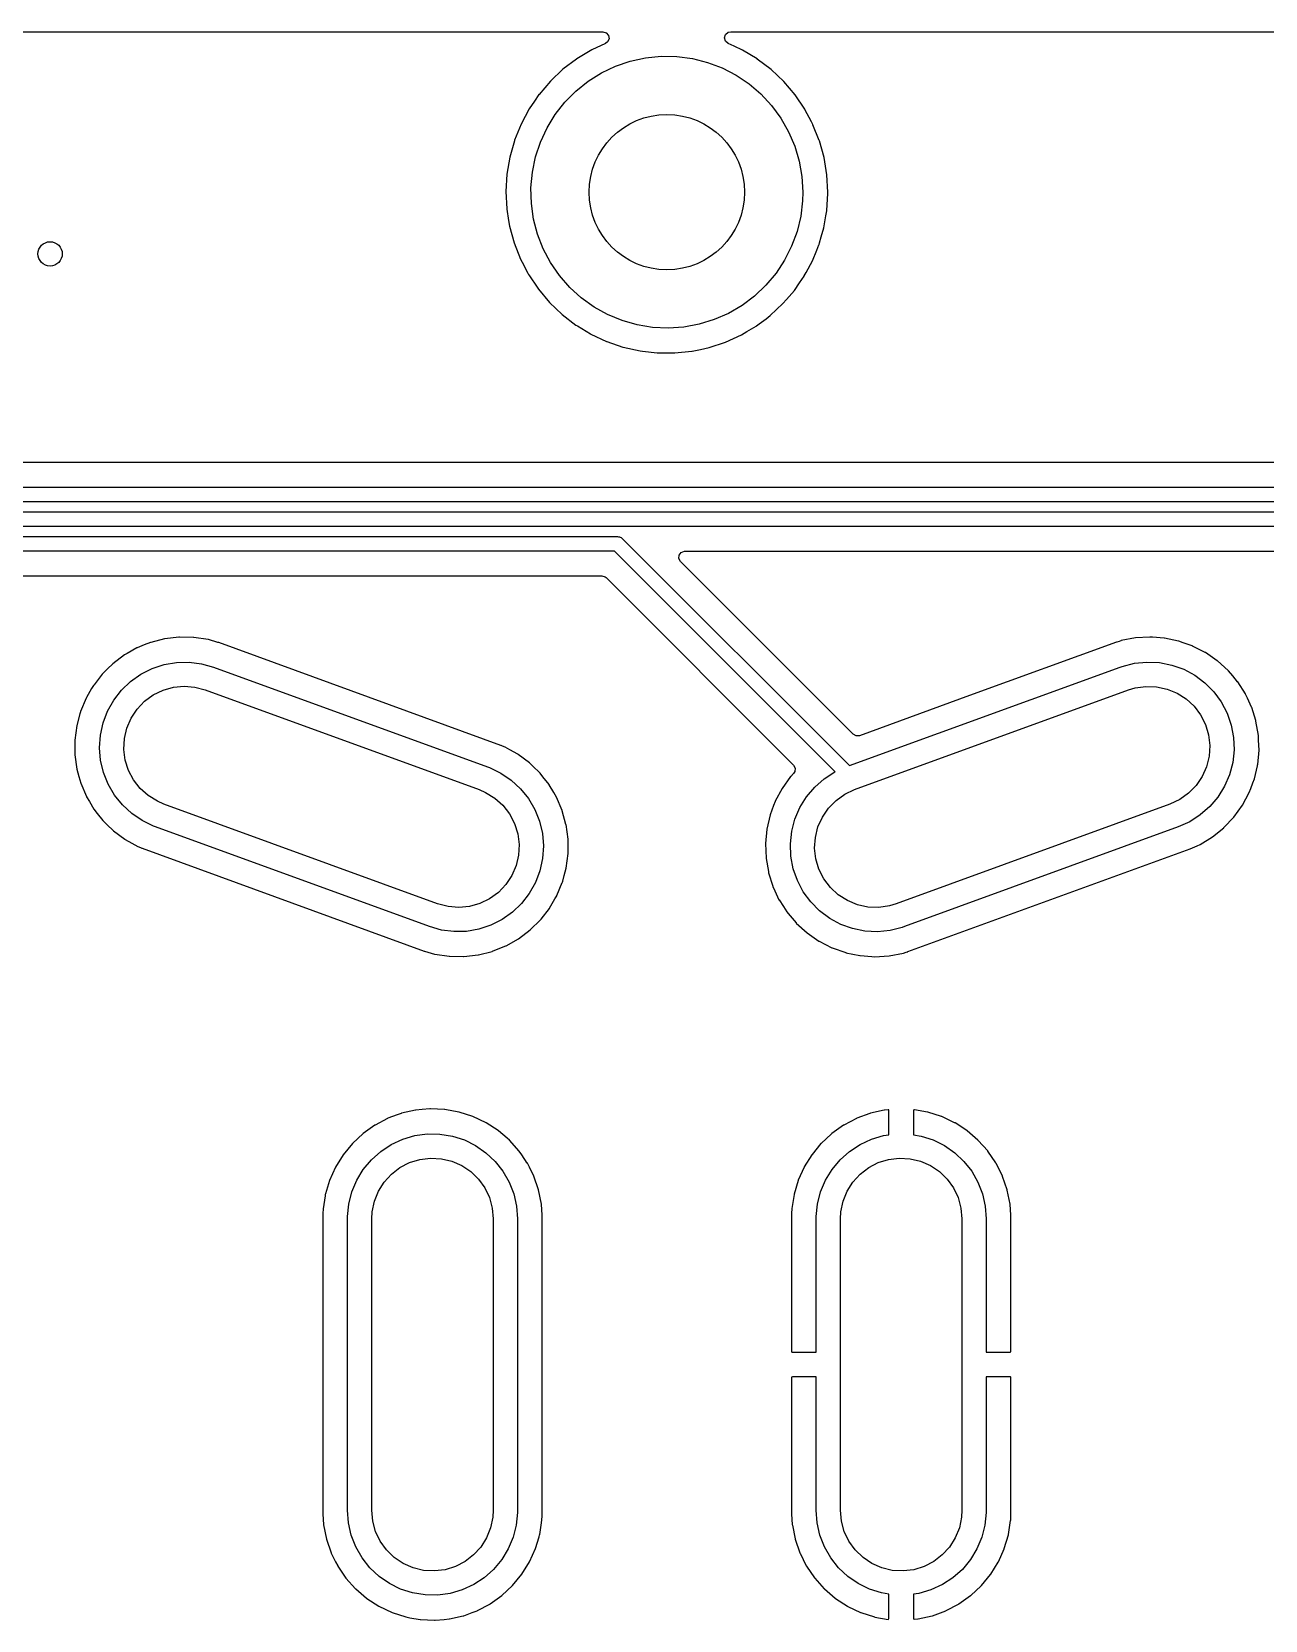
# Model space of a CAD drawing. Extents: x 14 to 417, y -165 to -100.
# Drawn here: x 329.82 to 355.22, y -132.26 to -99.57 of the extents above; entities that cross this region are included whole.
import ezdxf

# ---------------------------------------------------------------- set-up
doc = ezdxf.new("R2010")
doc.units = 0
doc.layers.add('BLACK', color=7, linetype='CONTINUOUS')

msp = doc.modelspace()

# ---------------------------------------------------------------- linework, layer by layer
at = {"layer": 'BLACK', "linetype": 'CONTINUOUS'}
for p, q in [((293.416, -99.5685), (341.585, -99.5685)), ((341.585, -99.5685), (341.653, -99.5885)), ((341.653, -99.5885), (341.7, -99.6422)), ((341.71, -99.7124), (341.68, -99.777)), ((341.7, -99.6422), (341.71, -99.7124)), ((344.09, -99.6937), (344.111, -99.6257)), ((344.11, -99.762), (344.09, -99.6937)), ((344.111, -99.6257), (344.165, -99.5796)), ((344.165, -99.5796), (344.216, -99.5685)), ((344.216, -99.5685), (392.385, -99.5685)), ((341.355, -99.9391), (341.047, -100.123)), ((341.638, -99.809), (341.355, -99.9391)), ((341.68, -99.777), (341.638, -99.809)), ((344.163, -99.8088), (344.11, -99.762)), ((344.286, -99.866), (344.163, -99.8088)), ((344.456, -99.9445), (344.286, -99.866)), ((344.458, -99.9462), (344.456, -99.9445)), ((344.759, -100.128), (344.458, -99.9462)), ((344.458, -99.9462), (344.458, -99.9462)), ((340.761, -100.339), (340.501, -100.585)), ((341.039, -100.13), (340.761, -100.339)), ((341.044, -100.125), (341.039, -100.13)), ((341.047, -100.123), (341.044, -100.125)), ((341.044, -100.125), (341.044, -100.125)), ((341.551, -100.416), (341.842, -100.278)), ((341.842, -100.278), (342.147, -100.173)), ((342.147, -100.173), (342.462, -100.104)), ((342.462, -100.104), (342.783, -100.072)), ((342.783, -100.072), (343.105, -100.078)), ((343.105, -100.078), (343.425, -100.12)), ((343.425, -100.12), (343.737, -100.198)), ((343.737, -100.198), (344.039, -100.312)), ((344.039, -100.312), (344.325, -100.46)), ((344.762, -100.13), (344.759, -100.128)), ((344.759, -100.128), (344.759, -100.128)), ((345.047, -100.347), (344.762, -100.13)), ((345.307, -100.593), (345.047, -100.347)), ((340.501, -100.585), (340.268, -100.858)), ((341.026, -100.789), (341.278, -100.588)), ((341.278, -100.588), (341.551, -100.416)), ((344.325, -100.46), (344.593, -100.64)), ((344.593, -100.64), (344.838, -100.849)), ((345.539, -100.867), (345.307, -100.593)), ((340.173, -100.997), (340.066, -101.154)), ((340.266, -100.86), (340.173, -100.997)), ((340.268, -100.858), (340.266, -100.86)), ((340.266, -100.86), (340.266, -100.86)), ((340.601, -101.272), (340.8, -101.018)), ((340.8, -101.018), (341.026, -100.789)), ((344.838, -100.849), (345.057, -101.085)), ((345.74, -101.163), (345.539, -100.867)), ((340.066, -101.154), (339.897, -101.47)), ((340.432, -101.547), (340.601, -101.272)), ((345.057, -101.085), (345.248, -101.345)), ((345.248, -101.345), (345.408, -101.625)), ((345.742, -101.167), (345.74, -101.163)), ((345.878, -101.423), (345.742, -101.167)), ((345.742, -101.167), (345.742, -101.167)), ((339.897, -101.47), (339.763, -101.802)), ((340.297, -101.839), (340.432, -101.547)), ((345.408, -101.625), (345.534, -101.922)), ((345.908, -101.48), (345.878, -101.423)), ((345.909, -101.483), (345.908, -101.48)), ((346.037, -101.805), (345.909, -101.483)), ((339.76, -101.813), (339.666, -102.147)), ((339.762, -101.805), (339.76, -101.813)), ((339.763, -101.802), (339.762, -101.805)), ((339.762, -101.805), (339.762, -101.805)), ((340.195, -102.145), (340.297, -101.839)), ((345.534, -101.922), (345.626, -102.231)), ((346.04, -101.813), (346.037, -101.805)), ((346.136, -102.159), (346.04, -101.813)), ((339.666, -102.147), (339.607, -102.501)), ((340.13, -102.461), (340.195, -102.145)), ((345.626, -102.231), (345.681, -102.548)), ((346.194, -102.512), (346.136, -102.159)), ((339.607, -102.501), (339.587, -102.858)), ((340.101, -102.782), (340.13, -102.461)), ((345.681, -102.548), (345.7, -102.87)), ((346.213, -102.87), (346.194, -102.512)), ((339.587, -102.858), (339.605, -103.216)), ((340.11, -103.104), (340.101, -102.782)), ((345.7, -102.87), (345.694, -103.046)), ((346.192, -103.247), (346.213, -102.895)), ((346.213, -102.893), (346.213, -102.87)), ((346.213, -102.895), (346.213, -102.893)), ((339.605, -103.216), (339.605, -103.22)), ((339.605, -103.22), (339.605, -103.22)), ((339.605, -103.22), (339.642, -103.45)), ((340.155, -103.423), (340.11, -103.104)), ((345.694, -103.046), (345.656, -103.366)), ((346.173, -103.357), (346.191, -103.254)), ((346.191, -103.251), (346.192, -103.247)), ((346.191, -103.254), (346.191, -103.251)), ((346.191, -103.254), (346.191, -103.254)), ((339.642, -103.45), (339.661, -103.57)), ((339.661, -103.57), (339.756, -103.916)), ((340.237, -103.735), (340.155, -103.423)), ((345.656, -103.366), (345.58, -103.679)), ((346.079, -103.787), (346.131, -103.604)), ((346.131, -103.604), (346.173, -103.357)), ((339.756, -103.916), (339.887, -104.249)), ((340.354, -104.036), (340.237, -103.735)), ((345.58, -103.679), (345.47, -103.982)), ((345.987, -104.062), (346.032, -103.952)), ((346.032, -103.952), (346.033, -103.949)), ((346.032, -103.952), (346.032, -103.952)), ((346.033, -103.949), (346.043, -103.913)), ((346.043, -103.913), (346.079, -103.787)), ((339.887, -104.249), (339.918, -104.308)), ((340.505, -104.32), (340.354, -104.036)), ((345.325, -104.27), (345.148, -104.539)), ((345.47, -103.982), (345.325, -104.27)), ((345.768, -104.523), (345.896, -104.284)), ((345.896, -104.284), (345.898, -104.281)), ((345.898, -104.281), (345.987, -104.062)), ((339.918, -104.308), (340.04, -104.539)), ((340.04, -104.539), (340.054, -104.567)), ((340.054, -104.567), (340.056, -104.569)), ((340.056, -104.569), (340.056, -104.569)), ((340.056, -104.569), (340.24, -104.843)), ((340.688, -104.586), (340.505, -104.32)), ((340.899, -104.829), (340.688, -104.586)), ((345.148, -104.539), (344.941, -104.787)), ((345.632, -104.737), (345.726, -104.599)), ((345.726, -104.599), (345.728, -104.596)), ((345.726, -104.599), (345.726, -104.599)), ((345.728, -104.596), (345.73, -104.593)), ((345.73, -104.593), (345.768, -104.523)), ((345.73, -104.593), (345.73, -104.593)), ((340.24, -104.843), (340.254, -104.864)), ((340.254, -104.864), (340.485, -105.138)), ((341.138, -105.046), (340.899, -104.829)), ((344.941, -104.787), (344.707, -105.009)), ((345.367, -105.076), (345.525, -104.892)), ((345.525, -104.892), (345.632, -104.737)), ((340.485, -105.138), (340.744, -105.386)), ((341.4, -105.234), (341.138, -105.046)), ((341.681, -105.391), (341.4, -105.234)), ((344.449, -105.202), (344.171, -105.365)), ((344.707, -105.009), (344.449, -105.202)), ((345.03, -105.408), (345.291, -105.163)), ((345.291, -105.163), (345.367, -105.076)), ((340.744, -105.386), (341.028, -105.604)), ((341.979, -105.514), (341.681, -105.391)), ((342.289, -105.603), (341.979, -105.514)), ((342.607, -105.655), (342.289, -105.603)), ((343.568, -105.589), (343.251, -105.648)), ((343.876, -105.494), (343.568, -105.589)), ((344.171, -105.365), (343.876, -105.494)), ((344.743, -105.623), (344.799, -105.581)), ((344.799, -105.581), (344.942, -105.474)), ((344.942, -105.474), (345.03, -105.408)), ((341.028, -105.604), (341.06, -105.623)), ((341.06, -105.623), (341.331, -105.788)), ((341.331, -105.788), (341.331, -105.788)), ((341.331, -105.788), (341.334, -105.79)), ((341.334, -105.79), (341.337, -105.792)), ((341.337, -105.792), (341.337, -105.792)), ((341.337, -105.792), (341.656, -105.941)), ((342.929, -105.67), (342.607, -105.655)), ((343.251, -105.648), (342.929, -105.67)), ((344.109, -105.955), (344.435, -105.806)), ((344.435, -105.806), (344.549, -105.739)), ((344.549, -105.739), (344.74, -105.625)), ((344.74, -105.625), (344.743, -105.623)), ((344.74, -105.625), (344.74, -105.625)), ((341.656, -105.941), (341.656, -105.941)), ((341.656, -105.941), (341.659, -105.942)), ((341.659, -105.942), (341.662, -105.943)), ((341.662, -105.943), (341.662, -105.943)), ((341.662, -105.943), (341.995, -106.057)), ((341.995, -106.057), (341.995, -106.057)), ((341.995, -106.057), (341.998, -106.058)), ((341.998, -106.058), (342.347, -106.137)), ((342.347, -106.137), (342.4, -106.143)), ((342.4, -106.143), (342.7, -106.177)), ((342.7, -106.177), (342.7, -106.177)), ((342.7, -106.177), (342.703, -106.178)), ((342.703, -106.178), (342.707, -106.178)), ((342.707, -106.178), (342.707, -106.178)), ((342.707, -106.178), (342.901, -106.179)), ((342.901, -106.179), (343.062, -106.179)), ((343.062, -106.179), (343.065, -106.179)), ((343.065, -106.179), (343.415, -106.143)), ((343.065, -106.179), (343.065, -106.179)), ((343.415, -106.143), (343.415, -106.143)), ((343.415, -106.143), (343.418, -106.143)), ((343.418, -106.143), (343.422, -106.142)), ((343.422, -106.142), (343.594, -106.105)), ((343.422, -106.142), (343.422, -106.142)), ((343.594, -106.105), (343.769, -106.067)), ((343.769, -106.067), (344.109, -105.955)), ((380.455, -108.434), (219.182, -108.434)), ((219.1, -108.943), (380.492, -108.943)), ((380.43, -109.243), (219.163, -109.243)), ((219.299, -109.451), (374.289, -109.451)), ((374.227, -109.751), (219.361, -109.751)), ((219.497, -109.959), (341.884, -109.959)), ((341.884, -109.959), (341.903, -109.964)), ((341.903, -109.964), (341.923, -109.964)), ((341.923, -109.964), (341.94, -109.974)), ((341.94, -109.974), (341.959, -109.979)), ((341.959, -109.979), (341.973, -109.993)), ((341.973, -109.993), (341.99, -110.003)), ((341.99, -110.003), (346.661, -114.673)), ((341.822, -110.259), (219.559, -110.259)), ((346.364, -114.801), (341.822, -110.259)), ((343.147, -110.412), (343.152, -110.341)), ((343.181, -110.475), (343.147, -110.412)), ((343.152, -110.341), (343.194, -110.285)), ((346.734, -114.028), (343.181, -110.475)), ((343.194, -110.285), (343.261, -110.26)), ((343.261, -110.26), (343.27, -110.259)), ((343.27, -110.259), (373.964, -110.259)), ((318.378, -110.767), (341.559, -110.767)), ((341.559, -110.767), (341.627, -110.788)), ((341.627, -110.788), (341.648, -110.804)), ((341.648, -110.804), (345.505, -114.661)), ((332.269, -112.137), (332.139, -112.189)), ((332.274, -112.136), (332.269, -112.137)), ((332.556, -112.065), (332.274, -112.136)), ((332.274, -112.136), (332.274, -112.136)), ((332.56, -112.064), (332.556, -112.065)), ((332.556, -112.065), (332.556, -112.065)), ((332.564, -112.063), (332.56, -112.064)), ((332.854, -112.03), (332.564, -112.063)), ((332.858, -112.029), (332.854, -112.03)), ((332.854, -112.03), (332.854, -112.03)), ((332.863, -112.029), (332.858, -112.029)), ((333.154, -112.034), (332.863, -112.029)), ((333.158, -112.034), (333.154, -112.034)), ((333.455, -112.079), (333.158, -112.034)), ((333.459, -112.08), (333.455, -112.079)), ((333.656, -112.138), (333.459, -112.08)), ((333.459, -112.08), (333.459, -112.08)), ((333.67, -112.142), (333.656, -112.138)), ((333.672, -112.142), (333.67, -112.142)), ((339.483, -114.257), (333.672, -112.142)), ((333.672, -112.142), (333.672, -112.142)), ((352.162, -112.13), (349.134, -113.232)), ((352.163, -112.13), (352.162, -112.13)), ((352.162, -112.13), (352.162, -112.13)), ((352.211, -112.115), (352.163, -112.13)), ((352.25, -112.103), (352.211, -112.115)), ((352.253, -112.101), (352.25, -112.103)), ((352.25, -112.103), (352.25, -112.103)), ((352.547, -112.044), (352.253, -112.101)), ((352.847, -112.026), (352.547, -112.044)), ((352.901, -112.03), (352.847, -112.026)), ((353.142, -112.048), (352.901, -112.03)), ((353.146, -112.048), (353.142, -112.048)), ((353.142, -112.048), (353.142, -112.048)), ((353.15, -112.049), (353.146, -112.048)), ((353.436, -112.109), (353.15, -112.049)), ((353.15, -112.049), (353.15, -112.049)), ((353.44, -112.11), (353.436, -112.109)), ((353.436, -112.109), (353.436, -112.109)), ((353.535, -112.143), (353.44, -112.11)), ((331.729, -112.396), (331.49, -112.576)), ((331.786, -112.364), (331.729, -112.396)), ((331.987, -112.251), (331.786, -112.364)), ((331.991, -112.249), (331.987, -112.251)), ((331.987, -112.251), (331.987, -112.251)), ((331.995, -112.247), (331.991, -112.249)), ((332.139, -112.189), (331.995, -112.247)), ((331.995, -112.247), (331.995, -112.247)), ((353.719, -112.208), (353.535, -112.143)), ((353.723, -112.209), (353.719, -112.208)), ((353.727, -112.211), (353.723, -112.209)), ((353.986, -112.344), (353.727, -112.211)), ((353.727, -112.211), (353.727, -112.211)), ((353.99, -112.346), (353.986, -112.344)), ((353.994, -112.348), (353.99, -112.346)), ((354.234, -112.514), (353.994, -112.348)), ((353.994, -112.348), (353.994, -112.348)), ((331.274, -112.79), (331.105, -113.008)), ((331.276, -112.787), (331.274, -112.79)), ((331.274, -112.79), (331.274, -112.79)), ((331.301, -112.762), (331.276, -112.787)), ((331.385, -112.68), (331.301, -112.762)), ((331.49, -112.576), (331.385, -112.68)), ((331.856, -112.94), (332.068, -112.79)), ((332.068, -112.79), (332.299, -112.673)), ((332.299, -112.673), (332.546, -112.592)), ((332.546, -112.592), (332.801, -112.548)), ((332.801, -112.548), (333.061, -112.542)), ((333.061, -112.542), (333.318, -112.575)), ((333.318, -112.575), (333.567, -112.645)), ((333.567, -112.645), (339.206, -114.698)), ((346.661, -114.673), (352.233, -112.645)), ((352.233, -112.645), (352.276, -112.63)), ((352.276, -112.63), (352.527, -112.567)), ((352.527, -112.567), (352.785, -112.541)), ((352.785, -112.541), (353.044, -112.553)), ((353.044, -112.553), (353.299, -112.604)), ((353.299, -112.604), (353.543, -112.691)), ((353.543, -112.691), (353.771, -112.814)), ((354.237, -112.516), (354.234, -112.514)), ((354.234, -112.514), (354.234, -112.514)), ((354.459, -112.718), (354.237, -112.516)), ((354.462, -112.721), (354.459, -112.718)), ((354.552, -112.827), (354.462, -112.721)), ((354.462, -112.721), (354.462, -112.721)), ((331.055, -113.088), (330.947, -113.274)), ((331.092, -113.024), (331.055, -113.088)), ((331.105, -113.008), (331.092, -113.024)), ((331.51, -113.324), (331.668, -113.119)), ((331.668, -113.119), (331.856, -112.94)), ((332.325, -113.218), (332.525, -113.121)), ((332.525, -113.121), (332.739, -113.061)), ((332.739, -113.061), (332.96, -113.04)), ((332.96, -113.04), (333.182, -113.058)), ((333.182, -113.058), (333.396, -113.115)), ((333.396, -113.115), (339.035, -115.167)), ((346.765, -115.167), (352.404, -113.115)), ((352.404, -113.115), (352.541, -113.074)), ((352.541, -113.074), (352.761, -113.042)), ((352.761, -113.042), (352.983, -113.049)), ((352.983, -113.049), (353.201, -113.096)), ((353.201, -113.096), (353.406, -113.18)), ((353.771, -112.814), (353.979, -112.969)), ((353.979, -112.969), (354.162, -113.153)), ((354.653, -112.947), (354.552, -112.827)), ((354.655, -112.95), (354.653, -112.947)), ((354.812, -113.196), (354.655, -112.95)), ((330.941, -113.283), (330.826, -113.56)), ((330.947, -113.274), (330.941, -113.283)), ((331.383, -113.55), (331.51, -113.324)), ((331.992, -113.51), (332.146, -113.349)), ((332.146, -113.349), (332.325, -113.218)), ((349.134, -113.232), (346.867, -114.057)), ((353.406, -113.18), (353.594, -113.3)), ((353.594, -113.3), (353.757, -113.45)), ((354.162, -113.153), (354.315, -113.363)), ((354.315, -113.363), (354.436, -113.592)), ((354.815, -113.199), (354.812, -113.196)), ((354.812, -113.196), (354.812, -113.196)), ((354.856, -113.287), (354.815, -113.199)), ((354.94, -113.468), (354.856, -113.287)), ((330.813, -113.609), (330.748, -113.85)), ((330.825, -113.565), (330.813, -113.609)), ((330.826, -113.56), (330.825, -113.565)), ((330.825, -113.565), (330.825, -113.565)), ((331.291, -113.793), (331.383, -113.55)), ((331.781, -113.9), (331.869, -113.695)), ((331.869, -113.695), (331.992, -113.51)), ((353.757, -113.45), (353.891, -113.628)), ((353.891, -113.628), (353.992, -113.826)), ((354.436, -113.592), (354.521, -113.837)), ((354.941, -113.471), (354.94, -113.468)), ((354.94, -113.468), (354.94, -113.468)), ((354.943, -113.475), (354.941, -113.471)), ((355.028, -113.747), (354.943, -113.475)), ((354.943, -113.475), (354.943, -113.475)), ((355.031, -113.758), (355.028, -113.747)), ((355.082, -114.053), (355.031, -113.758)), ((330.748, -113.85), (330.71, -114.148)), ((331.219, -114.305), (331.236, -114.046)), ((331.236, -114.046), (331.291, -113.793)), ((331.731, -114.116), (331.781, -113.9)), ((346.796, -114.062), (346.734, -114.028)), ((346.867, -114.057), (346.796, -114.062)), ((353.992, -113.826), (354.056, -114.039)), ((354.056, -114.039), (354.081, -114.259)), ((354.521, -113.837), (354.57, -114.092)), ((354.57, -114.092), (354.58, -114.351)), ((355.086, -114.148), (355.082, -114.053)), ((330.71, -114.148), (330.71, -114.246)), ((330.71, -114.246), (330.711, -114.439)), ((331.24, -114.564), (331.219, -114.305)), ((331.72, -114.338), (331.731, -114.116)), ((331.748, -114.558), (331.72, -114.338)), ((339.484, -114.258), (339.483, -114.257)), ((339.483, -114.257), (339.483, -114.257)), ((339.485, -114.258), (339.484, -114.258)), ((339.515, -114.271), (339.485, -114.258)), ((339.485, -114.258), (339.485, -114.258)), ((339.571, -114.294), (339.515, -114.271)), ((339.67, -114.349), (339.571, -114.294)), ((339.83, -114.437), (339.67, -114.349)), ((354.081, -114.259), (354.066, -114.481)), ((354.58, -114.351), (354.552, -114.609)), ((355.066, -114.652), (355.094, -114.353)), ((355.094, -114.353), (355.086, -114.148)), ((330.711, -114.439), (330.711, -114.448)), ((330.711, -114.448), (330.752, -114.745)), ((330.752, -114.745), (330.753, -114.749)), ((330.753, -114.749), (330.753, -114.749)), ((330.753, -114.749), (330.793, -114.896)), ((331.3, -114.816), (331.24, -114.564)), ((331.815, -114.77), (331.748, -114.558)), ((339.206, -114.698), (339.248, -114.714)), ((339.248, -114.714), (339.482, -114.827)), ((339.833, -114.439), (339.83, -114.437)), ((339.83, -114.437), (339.83, -114.437)), ((339.837, -114.442), (339.833, -114.439)), ((340.071, -114.616), (339.837, -114.442)), ((339.837, -114.442), (339.837, -114.442)), ((340.074, -114.618), (340.071, -114.616)), ((340.071, -114.616), (340.071, -114.616)), ((340.077, -114.621), (340.074, -114.618)), ((340.136, -114.679), (340.077, -114.621)), ((340.077, -114.621), (340.077, -114.621)), ((340.289, -114.827), (340.136, -114.679)), ((345.505, -114.661), (345.539, -114.724)), ((345.539, -114.724), (345.534, -114.795)), ((354.013, -114.697), (353.922, -114.9)), ((354.066, -114.481), (354.013, -114.697)), ((354.552, -114.609), (354.486, -114.86)), ((354.998, -114.944), (355.06, -114.674)), ((355.06, -114.674), (355.065, -114.656)), ((355.065, -114.656), (355.066, -114.652)), ((330.793, -114.896), (330.831, -115.034)), ((330.831, -115.034), (330.949, -115.311)), ((331.396, -115.057), (331.3, -114.816)), ((331.527, -115.281), (331.396, -115.057)), ((331.918, -114.967), (331.815, -114.77)), ((332.055, -115.142), (331.918, -114.967)), ((339.482, -114.827), (339.696, -114.972)), ((339.696, -114.972), (339.887, -115.149)), ((340.292, -114.831), (340.289, -114.827)), ((340.348, -114.903), (340.292, -114.831)), ((340.292, -114.831), (340.292, -114.831)), ((340.475, -115.063), (340.348, -114.903)), ((340.477, -115.067), (340.475, -115.063)), ((340.573, -115.229), (340.477, -115.067)), ((340.477, -115.067), (340.477, -115.067)), ((345.449, -114.899), (345.273, -115.143)), ((345.452, -114.896), (345.449, -114.899)), ((345.508, -114.837), (345.452, -114.896)), ((345.452, -114.896), (345.452, -114.896)), ((345.534, -114.795), (345.508, -114.837)), ((345.945, -115.115), (346.14, -114.944)), ((346.14, -114.944), (346.358, -114.804)), ((346.358, -114.804), (346.364, -114.801)), ((353.797, -115.083), (353.641, -115.242)), ((353.922, -114.9), (353.797, -115.083)), ((354.486, -114.86), (354.383, -115.098)), ((354.922, -115.146), (354.966, -115.03)), ((354.966, -115.03), (354.998, -114.944)), ((330.949, -115.311), (330.951, -115.314)), ((330.951, -115.314), (330.951, -115.314)), ((330.951, -115.314), (331.008, -115.411)), ((331.008, -115.411), (331.101, -115.569)), ((331.689, -115.483), (331.527, -115.281)), ((332.22, -115.291), (332.055, -115.142)), ((332.409, -115.408), (332.22, -115.291)), ((332.541, -115.465), (332.409, -115.408)), ((339.035, -115.167), (339.167, -115.224)), ((339.167, -115.224), (339.356, -115.341)), ((339.356, -115.341), (339.521, -115.49)), ((339.887, -115.149), (340.049, -115.351)), ((340.049, -115.351), (340.18, -115.575)), ((340.627, -115.321), (340.573, -115.229)), ((340.745, -115.598), (340.627, -115.321)), ((345.13, -115.411), (345.099, -115.493)), ((345.132, -115.407), (345.13, -115.411)), ((345.13, -115.411), (345.13, -115.411)), ((345.273, -115.143), (345.132, -115.407)), ((345.641, -115.534), (345.777, -115.313)), ((345.777, -115.313), (345.945, -115.115)), ((346.227, -115.549), (346.383, -115.39)), ((346.383, -115.39), (346.564, -115.262)), ((346.564, -115.262), (346.765, -115.167)), ((353.46, -115.37), (353.259, -115.465)), ((353.641, -115.242), (353.46, -115.37)), ((354.247, -115.319), (354.079, -115.517)), ((354.383, -115.098), (354.247, -115.319)), ((354.751, -115.489), (354.892, -115.225)), ((354.892, -115.225), (354.922, -115.146)), ((331.101, -115.569), (331.172, -115.659)), ((331.172, -115.659), (331.284, -115.801)), ((331.88, -115.66), (331.689, -115.483)), ((332.094, -115.805), (331.88, -115.66)), ((338.18, -117.517), (332.541, -115.465)), ((339.521, -115.49), (339.658, -115.665)), ((339.658, -115.665), (339.761, -115.862)), ((340.18, -115.575), (340.276, -115.816)), ((340.746, -115.602), (340.745, -115.598)), ((340.823, -115.883), (340.746, -115.602)), ((340.746, -115.602), (340.746, -115.602)), ((345.026, -115.688), (344.958, -115.98)), ((345.099, -115.493), (345.026, -115.688)), ((345.538, -115.772), (345.641, -115.534)), ((346.011, -115.935), (346.102, -115.732)), ((346.102, -115.732), (346.227, -115.549)), ((353.259, -115.465), (347.62, -117.517)), ((353.884, -115.688), (353.666, -115.828)), ((354.079, -115.517), (353.884, -115.688)), ((354.372, -115.948), (354.572, -115.736)), ((354.572, -115.736), (354.575, -115.733)), ((354.572, -115.736), (354.572, -115.736)), ((354.575, -115.733), (354.751, -115.489)), ((331.284, -115.801), (331.284, -115.801)), ((331.284, -115.801), (331.287, -115.805)), ((331.287, -115.805), (331.376, -115.891)), ((331.376, -115.891), (331.499, -116.011)), ((331.499, -116.011), (331.499, -116.011)), ((331.499, -116.011), (331.502, -116.014)), ((331.502, -116.014), (331.505, -116.016)), ((331.505, -116.016), (331.505, -116.016)), ((331.505, -116.016), (331.739, -116.19)), ((332.328, -115.918), (332.094, -115.805)), ((332.37, -115.934), (332.328, -115.918)), ((338.009, -117.987), (332.37, -115.934)), ((339.761, -115.862), (339.828, -116.074)), ((340.276, -115.816), (340.336, -116.068)), ((340.824, -115.887), (340.823, -115.883)), ((340.823, -115.883), (340.823, -115.883)), ((340.865, -116.184), (340.824, -115.887)), ((344.958, -115.98), (344.93, -116.279)), ((345.444, -116.281), (345.472, -116.023)), ((345.472, -116.023), (345.538, -115.772)), ((345.958, -116.151), (346.011, -115.935)), ((353.43, -115.934), (347.791, -117.987)), ((353.666, -115.828), (353.43, -115.934)), ((354.136, -116.14), (354.369, -115.951)), ((354.369, -115.951), (354.372, -115.948)), ((331.739, -116.19), (331.739, -116.19)), ((331.739, -116.19), (331.743, -116.193)), ((331.743, -116.193), (331.746, -116.195)), ((331.746, -116.195), (331.746, -116.195)), ((331.746, -116.195), (331.886, -116.272)), ((331.886, -116.272), (332.005, -116.338)), ((332.005, -116.338), (332.061, -116.361)), ((332.061, -116.361), (332.091, -116.374)), ((332.091, -116.374), (332.091, -116.374)), ((332.091, -116.374), (332.092, -116.374)), ((332.092, -116.374), (332.093, -116.375)), ((332.093, -116.375), (332.093, -116.375)), ((332.093, -116.375), (337.904, -118.49)), ((339.828, -116.074), (339.856, -116.294)), ((339.856, -116.294), (339.845, -116.516)), ((340.336, -116.068), (340.357, -116.327)), ((340.357, -116.327), (340.34, -116.586)), ((340.865, -116.188), (340.865, -116.184)), ((340.865, -116.282), (340.865, -116.188)), ((340.865, -116.188), (340.865, -116.188)), ((340.866, -116.484), (340.865, -116.282)), ((344.93, -116.279), (344.942, -116.579)), ((345.454, -116.54), (345.444, -116.281)), ((345.943, -116.373), (345.958, -116.151)), ((345.968, -116.593), (345.943, -116.373)), ((347.862, -118.502), (353.673, -116.387)), ((353.673, -116.387), (353.675, -116.386)), ((353.673, -116.387), (353.673, -116.387)), ((353.675, -116.386), (353.677, -116.385)), ((353.677, -116.385), (353.817, -116.323)), ((353.677, -116.385), (353.677, -116.385)), ((353.817, -116.323), (353.88, -116.296)), ((353.88, -116.296), (354.136, -116.14)), ((339.845, -116.516), (339.795, -116.732)), ((340.34, -116.586), (340.285, -116.839)), ((340.828, -116.782), (340.866, -116.484)), ((344.942, -116.579), (344.942, -116.583)), ((344.942, -116.583), (344.99, -116.855)), ((345.503, -116.795), (345.454, -116.54)), ((346.032, -116.806), (345.968, -116.593)), ((339.707, -116.937), (339.584, -117.122)), ((339.795, -116.732), (339.707, -116.937)), ((340.285, -116.839), (340.193, -117.082)), ((340.755, -117.051), (340.787, -116.933)), ((340.787, -116.933), (340.828, -116.782)), ((344.99, -116.855), (344.993, -116.874)), ((344.993, -116.874), (344.994, -116.878)), ((344.994, -116.878), (344.994, -116.878)), ((344.994, -116.878), (345.081, -117.157)), ((345.588, -117.04), (345.503, -116.795)), ((345.709, -117.269), (345.588, -117.04)), ((346.133, -117.004), (346.032, -116.806)), ((346.267, -117.182), (346.133, -117.004)), ((339.43, -117.283), (339.251, -117.414)), ((339.584, -117.122), (339.43, -117.283)), ((340.066, -117.308), (339.908, -117.513)), ((340.193, -117.082), (340.066, -117.308)), ((340.595, -117.416), (340.632, -117.352)), ((340.632, -117.352), (340.635, -117.349)), ((340.632, -117.352), (340.632, -117.352)), ((340.635, -117.349), (340.636, -117.344)), ((340.636, -117.344), (340.746, -117.082)), ((340.746, -117.082), (340.75, -117.072)), ((340.75, -117.072), (340.755, -117.051)), ((345.081, -117.157), (345.083, -117.161)), ((345.083, -117.161), (345.084, -117.164)), ((345.084, -117.164), (345.084, -117.164)), ((345.084, -117.164), (345.125, -117.252)), ((345.125, -117.252), (345.209, -117.433)), ((345.862, -117.479), (345.709, -117.269)), ((346.43, -117.332), (346.267, -117.182)), ((346.618, -117.452), (346.43, -117.332)), ((338.394, -117.574), (338.18, -117.517)), ((338.616, -117.592), (338.394, -117.574)), ((338.837, -117.571), (338.616, -117.592)), ((339.051, -117.511), (338.837, -117.571)), ((339.251, -117.414), (339.051, -117.511)), ((339.72, -117.692), (339.508, -117.842)), ((339.908, -117.513), (339.72, -117.692)), ((340.309, -117.833), (340.481, -117.611)), ((340.481, -117.611), (340.484, -117.608)), ((340.481, -117.611), (340.481, -117.611)), ((340.484, -117.608), (340.595, -117.416)), ((345.209, -117.433), (345.212, -117.436)), ((345.212, -117.436), (345.212, -117.436)), ((345.212, -117.436), (345.299, -117.573)), ((345.299, -117.573), (345.371, -117.685)), ((345.371, -117.685), (345.397, -117.716)), ((346.045, -117.663), (345.862, -117.479)), ((346.253, -117.818), (346.045, -117.663)), ((346.823, -117.536), (346.618, -117.452)), ((347.041, -117.583), (346.823, -117.536)), ((347.263, -117.59), (347.041, -117.583)), ((347.483, -117.558), (347.263, -117.59)), ((347.62, -117.517), (347.483, -117.558)), ((338.258, -118.057), (338.009, -117.987)), ((339.277, -117.959), (339.03, -118.04)), ((339.508, -117.842), (339.277, -117.959)), ((340.086, -118.056), (340.3, -117.845)), ((340.3, -117.845), (340.309, -117.833)), ((345.397, -117.716), (345.562, -117.911)), ((345.562, -117.911), (345.562, -117.911)), ((345.562, -117.911), (345.565, -117.914)), ((345.565, -117.914), (345.787, -118.116)), ((346.481, -117.941), (346.253, -117.818)), ((346.725, -118.028), (346.481, -117.941)), ((347.748, -118.002), (347.497, -118.065)), ((347.791, -117.987), (347.748, -118.002)), ((338.515, -118.09), (338.258, -118.057)), ((338.775, -118.084), (338.515, -118.09)), ((339.03, -118.04), (338.775, -118.084)), ((339.589, -118.381), (339.843, -118.238)), ((339.843, -118.238), (339.847, -118.236)), ((339.843, -118.238), (339.843, -118.238)), ((339.847, -118.236), (340.086, -118.056)), ((345.787, -118.116), (345.79, -118.118)), ((345.79, -118.118), (345.79, -118.118)), ((345.79, -118.118), (346.03, -118.284)), ((346.03, -118.284), (346.03, -118.284)), ((346.03, -118.284), (346.034, -118.286)), ((346.034, -118.286), (346.038, -118.288)), ((346.038, -118.288), (346.297, -118.421)), ((346.98, -118.079), (346.725, -118.028)), ((347.239, -118.091), (346.98, -118.079)), ((347.497, -118.065), (347.239, -118.091)), ((337.904, -118.49), (337.904, -118.49)), ((337.904, -118.49), (337.906, -118.49)), ((337.906, -118.49), (337.908, -118.491)), ((337.908, -118.491), (337.908, -118.491)), ((337.908, -118.491), (338.117, -118.552)), ((338.117, -118.552), (338.117, -118.552)), ((338.117, -118.552), (338.121, -118.553)), ((338.121, -118.553), (338.418, -118.598)), ((338.418, -118.598), (338.422, -118.598)), ((338.422, -118.598), (338.713, -118.603)), ((338.713, -118.603), (338.718, -118.603)), ((338.718, -118.603), (338.722, -118.602)), ((338.722, -118.602), (339.012, -118.569)), ((338.722, -118.602), (338.722, -118.602)), ((339.012, -118.569), (339.016, -118.568)), ((339.016, -118.568), (339.02, -118.567)), ((339.02, -118.567), (339.302, -118.496)), ((339.302, -118.496), (339.303, -118.496)), ((339.303, -118.496), (339.307, -118.495)), ((339.307, -118.495), (339.53, -118.405)), ((339.53, -118.405), (339.581, -118.385)), ((339.581, -118.385), (339.585, -118.383)), ((339.581, -118.385), (339.581, -118.385)), ((339.585, -118.383), (339.589, -118.381)), ((339.589, -118.381), (339.589, -118.381)), ((346.297, -118.421), (346.297, -118.421)), ((346.297, -118.421), (346.301, -118.423)), ((346.301, -118.423), (346.584, -118.522)), ((346.584, -118.522), (346.588, -118.523)), ((346.588, -118.523), (346.588, -118.523)), ((346.588, -118.523), (346.874, -118.583)), ((346.874, -118.583), (346.874, -118.583)), ((346.874, -118.583), (346.878, -118.584)), ((346.878, -118.584), (346.882, -118.584)), ((346.882, -118.584), (346.882, -118.584)), ((346.882, -118.584), (347.12, -118.601)), ((347.12, -118.601), (347.177, -118.606)), ((347.177, -118.606), (347.477, -118.588)), ((347.477, -118.588), (347.771, -118.531)), ((347.771, -118.531), (347.825, -118.514)), ((347.825, -118.514), (347.859, -118.503)), ((347.859, -118.503), (347.861, -118.502)), ((347.859, -118.503), (347.859, -118.503)), ((347.861, -118.502), (347.862, -118.502)), ((347.862, -118.502), (347.862, -118.502)), ((337.15, -121.934), (336.892, -122.07)), ((337.153, -121.932), (337.15, -121.934)), ((337.15, -121.934), (337.15, -121.934)), ((337.348, -121.86), (337.153, -121.932)), ((337.431, -121.83), (337.348, -121.86)), ((337.435, -121.829), (337.431, -121.83)), ((337.431, -121.83), (337.431, -121.83)), ((337.439, -121.828), (337.435, -121.829)), ((337.724, -121.764), (337.439, -121.828)), ((337.439, -121.828), (337.439, -121.828)), ((337.728, -121.763), (337.724, -121.764)), ((337.724, -121.764), (337.724, -121.764)), ((337.863, -121.751), (337.728, -121.763)), ((338.022, -121.737), (337.863, -121.751)), ((338.027, -121.737), (338.022, -121.737)), ((338.022, -121.737), (338.022, -121.737)), ((338.031, -121.737), (338.027, -121.737)), ((338.322, -121.75), (338.031, -121.737)), ((338.031, -121.737), (338.031, -121.737)), ((338.326, -121.751), (338.322, -121.75)), ((338.322, -121.75), (338.322, -121.75)), ((338.33, -121.751), (338.326, -121.751)), ((338.508, -121.783), (338.33, -121.751)), ((338.33, -121.751), (338.33, -121.751)), ((338.622, -121.804), (338.508, -121.783)), ((338.626, -121.805), (338.622, -121.804)), ((338.903, -121.894), (338.626, -121.805)), ((338.626, -121.805), (338.626, -121.805)), ((338.907, -121.895), (338.903, -121.894)), ((338.903, -121.894), (338.903, -121.894)), ((339.178, -122.024), (338.907, -121.895)), ((346.802, -121.935), (346.544, -122.071)), ((346.809, -121.931), (346.802, -121.935)), ((347.083, -121.83), (346.809, -121.931)), ((347.091, -121.828), (347.083, -121.83)), ((347.376, -121.764), (347.091, -121.828)), ((347.384, -121.763), (347.376, -121.764)), ((347.456, -121.757), (347.384, -121.763)), ((347.468, -121.759), (347.456, -121.757)), ((347.472, -121.774), (347.468, -121.759)), ((347.472, -122.273), (347.472, -121.774)), ((347.985, -121.756), (347.98, -121.771)), ((347.98, -121.771), (347.98, -122.273)), ((347.998, -121.755), (347.985, -121.756)), ((348.269, -121.803), (347.998, -121.755)), ((348.277, -121.805), (348.269, -121.803)), ((348.555, -121.895), (348.277, -121.805)), ((348.563, -121.898), (348.555, -121.895)), ((348.826, -122.023), (348.563, -121.898)), ((336.643, -122.246), (336.424, -122.45)), ((336.888, -122.072), (336.643, -122.246)), ((336.892, -122.07), (336.888, -122.072)), ((337.71, -122.288), (337.967, -122.253)), ((337.967, -122.253), (338.227, -122.257)), ((338.227, -122.257), (338.483, -122.298)), ((339.182, -122.026), (339.178, -122.024)), ((339.426, -122.185), (339.182, -122.026)), ((339.182, -122.026), (339.182, -122.026)), ((339.43, -122.188), (339.426, -122.185)), ((339.426, -122.185), (339.426, -122.185)), ((339.433, -122.19), (339.43, -122.188)), ((339.61, -122.341), (339.433, -122.19)), ((339.433, -122.19), (339.433, -122.19)), ((346.293, -122.249), (346.079, -122.448)), ((346.299, -122.244), (346.293, -122.249)), ((346.537, -122.075), (346.299, -122.244)), ((346.544, -122.071), (346.537, -122.075)), ((347.362, -122.288), (347.472, -122.273)), ((347.98, -122.273), (348.135, -122.298)), ((348.834, -122.027), (348.826, -122.023)), ((349.078, -122.186), (348.834, -122.027)), ((349.085, -122.191), (349.078, -122.186)), ((349.306, -122.38), (349.085, -122.191)), ((336.424, -122.45), (336.234, -122.682)), ((337.009, -122.612), (337.226, -122.469)), ((337.226, -122.469), (337.461, -122.361)), ((337.461, -122.361), (337.71, -122.288)), ((338.483, -122.298), (338.73, -122.377)), ((338.73, -122.377), (338.962, -122.492)), ((338.962, -122.492), (339.175, -122.64)), ((339.658, -122.383), (339.61, -122.341)), ((339.858, -122.606), (339.658, -122.383)), ((346.074, -122.454), (345.889, -122.679)), ((346.079, -122.448), (346.074, -122.454)), ((346.661, -122.612), (346.878, -122.469)), ((346.878, -122.469), (347.113, -122.361)), ((347.113, -122.361), (347.362, -122.288)), ((348.135, -122.298), (348.382, -122.377)), ((348.382, -122.377), (348.614, -122.492)), ((348.614, -122.492), (348.827, -122.64)), ((349.312, -122.386), (349.306, -122.38)), ((349.507, -122.604), (349.312, -122.386)), ((349.512, -122.61), (349.507, -122.604)), ((336.234, -122.682), (336.075, -122.937)), ((336.649, -122.984), (336.815, -122.784)), ((336.815, -122.784), (337.009, -122.612)), ((337.404, -122.945), (337.602, -122.843)), ((337.602, -122.843), (337.814, -122.777)), ((337.814, -122.777), (338.035, -122.751)), ((338.035, -122.751), (338.257, -122.763)), ((338.257, -122.763), (338.473, -122.815)), ((338.473, -122.815), (338.676, -122.905)), ((338.676, -122.905), (338.861, -123.029)), ((339.175, -122.64), (339.364, -122.818)), ((339.364, -122.818), (339.525, -123.021)), ((339.86, -122.61), (339.858, -122.606)), ((339.912, -122.686), (339.86, -122.61)), ((339.86, -122.61), (339.86, -122.61)), ((340.026, -122.855), (339.912, -122.686)), ((340.028, -122.858), (340.026, -122.855)), ((340.07, -122.941), (340.028, -122.858)), ((340.028, -122.858), (340.028, -122.858)), ((345.884, -122.686), (345.73, -122.934)), ((345.889, -122.679), (345.884, -122.686)), ((346.301, -122.984), (346.467, -122.784)), ((346.467, -122.784), (346.661, -122.612)), ((347.056, -122.945), (347.254, -122.843)), ((347.254, -122.843), (347.466, -122.777)), ((347.466, -122.777), (347.687, -122.751)), ((347.687, -122.751), (347.909, -122.763)), ((347.909, -122.763), (348.125, -122.815)), ((348.125, -122.815), (348.328, -122.905)), ((348.328, -122.905), (348.513, -123.029)), ((348.827, -122.64), (349.016, -122.818)), ((349.016, -122.818), (349.177, -123.021)), ((349.676, -122.851), (349.512, -122.61)), ((349.68, -122.859), (349.676, -122.851)), ((349.81, -123.119), (349.68, -122.859)), ((335.951, -123.215), (335.87, -123.487)), ((335.952, -123.211), (335.951, -123.215)), ((336.075, -122.937), (335.952, -123.211)), ((336.414, -123.445), (336.515, -123.206)), ((336.515, -123.206), (336.649, -122.984)), ((336.96, -123.433), (337.078, -123.244)), ((337.078, -123.244), (337.228, -123.08)), ((337.228, -123.08), (337.404, -122.945)), ((338.861, -123.029), (339.02, -123.183)), ((339.02, -123.183), (339.15, -123.364)), ((339.525, -123.021), (339.654, -123.247)), ((339.654, -123.247), (339.748, -123.488)), ((340.161, -123.123), (340.07, -122.941)), ((340.258, -123.407), (340.161, -123.123)), ((345.604, -123.215), (345.52, -123.495)), ((345.607, -123.207), (345.604, -123.215)), ((345.726, -122.941), (345.607, -123.207)), ((345.73, -122.934), (345.726, -122.941)), ((346.066, -123.445), (346.167, -123.206)), ((346.167, -123.206), (346.301, -122.984)), ((346.612, -123.433), (346.73, -123.244)), ((346.73, -123.244), (346.88, -123.08)), ((346.88, -123.08), (347.056, -122.945)), ((348.513, -123.029), (348.672, -123.183)), ((348.672, -123.183), (348.802, -123.364)), ((349.177, -123.021), (349.306, -123.247)), ((349.306, -123.247), (349.4, -123.488)), ((349.814, -123.127), (349.81, -123.119)), ((349.909, -123.403), (349.814, -123.127)), ((335.862, -123.528), (335.82, -123.795)), ((335.866, -123.503), (335.862, -123.528)), ((335.867, -123.499), (335.866, -123.503)), ((335.866, -123.503), (335.866, -123.503)), ((335.87, -123.487), (335.867, -123.499)), ((336.351, -123.696), (336.414, -123.445)), ((336.877, -123.639), (336.96, -123.433)), ((339.15, -123.364), (339.246, -123.564)), ((339.246, -123.564), (339.304, -123.779)), ((339.748, -123.488), (339.805, -123.741)), ((340.318, -123.701), (340.258, -123.407)), ((345.519, -123.503), (345.473, -123.791)), ((345.52, -123.495), (345.519, -123.503)), ((346.003, -123.696), (346.066, -123.445)), ((346.529, -123.639), (346.612, -123.433)), ((348.802, -123.364), (348.898, -123.564)), ((348.898, -123.564), (348.956, -123.779)), ((349.4, -123.488), (349.457, -123.741)), ((349.911, -123.411), (349.909, -123.403)), ((349.968, -123.697), (349.911, -123.411)), ((335.82, -123.795), (335.815, -123.889)), ((335.815, -123.889), (335.815, -130.076)), ((336.325, -123.954), (336.351, -123.696)), ((336.824, -124), (336.832, -123.856)), ((336.832, -123.856), (336.877, -123.639)), ((339.304, -123.779), (339.324, -124)), ((339.805, -123.741), (339.824, -124)), ((340.332, -123.924), (340.318, -123.701)), ((345.472, -123.798), (345.468, -123.887)), ((345.468, -123.887), (345.468, -123.89)), ((345.468, -123.89), (345.468, -126.728)), ((345.473, -123.791), (345.472, -123.798)), ((345.977, -123.954), (346.003, -123.696)), ((346.476, -124), (346.484, -123.856)), ((346.484, -123.856), (346.529, -123.639)), ((348.956, -123.779), (348.976, -124)), ((349.457, -123.741), (349.476, -124)), ((349.969, -123.705), (349.968, -123.697)), ((349.984, -123.922), (349.969, -123.705)), ((336.324, -124), (336.325, -123.954)), ((336.324, -130), (336.324, -124)), ((336.824, -130), (336.824, -124)), ((339.324, -124), (339.324, -130)), ((339.824, -124), (339.824, -130)), ((340.332, -130.111), (340.332, -123.924)), ((345.976, -124), (345.977, -123.954)), ((345.976, -126.746), (345.976, -124)), ((346.476, -130), (346.476, -124)), ((348.976, -124), (348.976, -130)), ((349.476, -124), (349.476, -126.746)), ((349.984, -123.926), (349.984, -123.922)), ((349.984, -126.732), (349.984, -123.926)), ((345.468, -126.728), (345.472, -126.743)), ((345.472, -126.743), (345.474, -126.744)), ((345.474, -126.744), (345.482, -126.746)), ((345.482, -126.746), (345.976, -126.746)), ((349.476, -126.746), (349.966, -126.746)), ((349.966, -126.746), (349.981, -126.742)), ((349.981, -126.742), (349.982, -126.74)), ((349.982, -126.74), (349.984, -126.732)), ((345.47, -127.26), (345.468, -127.268)), ((345.468, -127.268), (345.468, -130.074)), ((345.471, -127.258), (345.47, -127.26)), ((345.486, -127.254), (345.471, -127.258)), ((345.976, -127.254), (345.486, -127.254)), ((345.976, -130), (345.976, -127.254)), ((349.97, -127.254), (349.476, -127.254)), ((349.476, -127.254), (349.476, -130)), ((349.978, -127.256), (349.97, -127.254)), ((349.98, -127.257), (349.978, -127.256)), ((349.984, -127.272), (349.98, -127.257)), ((349.984, -130.11), (349.984, -127.272)), ((335.815, -130.076), (335.83, -130.299)), ((336.343, -130.259), (336.324, -130)), ((336.844, -130.221), (336.824, -130)), ((339.324, -130), (339.316, -130.144)), ((339.823, -130.046), (339.797, -130.304)), ((339.824, -130), (339.823, -130.046)), ((340.328, -130.205), (340.332, -130.111)), ((345.468, -130.074), (345.468, -130.078)), ((345.468, -130.078), (345.483, -130.295)), ((345.995, -130.259), (345.976, -130)), ((346.496, -130.221), (346.476, -130)), ((348.976, -130), (348.968, -130.144)), ((349.475, -130.046), (349.449, -130.304)), ((349.476, -130), (349.475, -130.046)), ((349.98, -130.202), (349.984, -130.113)), ((349.984, -130.113), (349.984, -130.11)), ((335.83, -130.299), (335.89, -130.593)), ((336.4, -130.512), (336.343, -130.259)), ((336.902, -130.436), (336.844, -130.221)), ((336.998, -130.636), (336.902, -130.436)), ((339.271, -130.361), (339.188, -130.567)), ((339.316, -130.144), (339.271, -130.361)), ((339.797, -130.304), (339.734, -130.555)), ((340.282, -130.497), (340.313, -130.303)), ((340.313, -130.303), (340.328, -130.205)), ((345.483, -130.295), (345.484, -130.303)), ((345.484, -130.303), (345.541, -130.589)), ((346.052, -130.512), (345.995, -130.259)), ((346.554, -130.436), (346.496, -130.221)), ((346.65, -130.636), (346.554, -130.436)), ((348.923, -130.361), (348.84, -130.567)), ((348.968, -130.144), (348.923, -130.361)), ((349.449, -130.304), (349.386, -130.555)), ((349.933, -130.497), (349.979, -130.209)), ((349.979, -130.209), (349.98, -130.202)), ((335.89, -130.593), (335.987, -130.877)), ((336.494, -130.753), (336.4, -130.512)), ((336.623, -130.979), (336.494, -130.753)), ((337.128, -130.817), (336.998, -130.636)), ((339.07, -130.756), (338.92, -130.92)), ((339.188, -130.567), (339.07, -130.756)), ((339.734, -130.555), (339.633, -130.794)), ((340.196, -130.789), (340.269, -130.544)), ((340.269, -130.544), (340.28, -130.505)), ((340.28, -130.505), (340.281, -130.501)), ((340.28, -130.505), (340.28, -130.505)), ((340.281, -130.501), (340.282, -130.497)), ((345.541, -130.589), (345.543, -130.597)), ((345.543, -130.597), (345.638, -130.873)), ((346.146, -130.753), (346.052, -130.512)), ((346.275, -130.979), (346.146, -130.753)), ((346.78, -130.817), (346.65, -130.636)), ((348.722, -130.756), (348.572, -130.92)), ((348.84, -130.567), (348.722, -130.756)), ((349.386, -130.555), (349.285, -130.794)), ((349.848, -130.785), (349.932, -130.505)), ((349.932, -130.505), (349.933, -130.497)), ((335.987, -130.877), (335.989, -130.881)), ((335.989, -130.881), (335.989, -130.881)), ((335.989, -130.881), (336.078, -131.059)), ((336.078, -131.059), (336.122, -131.145)), ((336.784, -131.182), (336.623, -130.979)), ((337.287, -130.971), (337.128, -130.817)), ((337.472, -131.095), (337.287, -130.971)), ((337.675, -131.185), (337.472, -131.095)), ((338.744, -131.055), (338.546, -131.157)), ((338.92, -130.92), (338.744, -131.055)), ((339.499, -131.016), (339.333, -131.216)), ((339.633, -130.794), (339.499, -131.016)), ((339.914, -131.318), (340.073, -131.063)), ((340.073, -131.063), (340.196, -130.789)), ((345.638, -130.873), (345.642, -130.881)), ((345.642, -130.881), (345.772, -131.141)), ((346.436, -131.182), (346.275, -130.979)), ((346.939, -130.971), (346.78, -130.817)), ((347.124, -131.095), (346.939, -130.971)), ((347.327, -131.185), (347.124, -131.095)), ((348.396, -131.055), (348.198, -131.157)), ((348.572, -130.92), (348.396, -131.055)), ((349.151, -131.016), (348.985, -131.216)), ((349.285, -130.794), (349.151, -131.016)), ((349.568, -131.314), (349.722, -131.066)), ((349.722, -131.066), (349.726, -131.059)), ((349.726, -131.059), (349.845, -130.793)), ((349.845, -130.793), (349.848, -130.785)), ((336.122, -131.145), (336.124, -131.149)), ((336.124, -131.149), (336.236, -131.314)), ((336.236, -131.314), (336.29, -131.394)), ((336.29, -131.394), (336.49, -131.617)), ((336.973, -131.36), (336.784, -131.182)), ((337.186, -131.508), (336.973, -131.36)), ((337.891, -131.237), (337.675, -131.185)), ((338.113, -131.249), (337.891, -131.237)), ((338.334, -131.223), (338.113, -131.249)), ((338.546, -131.157), (338.334, -131.223)), ((339.139, -131.388), (338.922, -131.531)), ((339.333, -131.216), (339.139, -131.388)), ((339.724, -131.55), (339.914, -131.318)), ((345.772, -131.141), (345.776, -131.149)), ((345.776, -131.149), (345.94, -131.39)), ((345.94, -131.39), (345.945, -131.396)), ((345.945, -131.396), (346.14, -131.614)), ((346.625, -131.36), (346.436, -131.182)), ((346.838, -131.508), (346.625, -131.36)), ((347.543, -131.237), (347.327, -131.185)), ((347.765, -131.249), (347.543, -131.237)), ((347.986, -131.223), (347.765, -131.249)), ((348.198, -131.157), (347.986, -131.223)), ((348.791, -131.388), (348.574, -131.531)), ((348.985, -131.216), (348.791, -131.388)), ((349.378, -131.546), (349.563, -131.321)), ((349.563, -131.321), (349.568, -131.314)), ((336.49, -131.617), (336.493, -131.62)), ((336.493, -131.62), (336.493, -131.62)), ((336.493, -131.62), (336.715, -131.81)), ((337.418, -131.623), (337.186, -131.508)), ((337.665, -131.702), (337.418, -131.623)), ((337.921, -131.743), (337.665, -131.702)), ((338.181, -131.747), (337.921, -131.743)), ((338.438, -131.712), (338.181, -131.747)), ((338.687, -131.639), (338.438, -131.712)), ((338.922, -131.531), (338.687, -131.639)), ((339.26, -131.928), (339.505, -131.754)), ((339.505, -131.754), (339.724, -131.55)), ((346.14, -131.614), (346.146, -131.62)), ((346.146, -131.62), (346.367, -131.809)), ((347.07, -131.623), (346.838, -131.508)), ((347.317, -131.702), (347.07, -131.623)), ((347.472, -131.727), (347.317, -131.702)), ((347.472, -132.229), (347.472, -131.727)), ((348.09, -131.712), (347.98, -131.727)), ((347.98, -131.727), (347.98, -132.226)), ((348.339, -131.639), (348.09, -131.712)), ((348.574, -131.531), (348.339, -131.639)), ((348.915, -131.925), (349.153, -131.756)), ((349.153, -131.756), (349.159, -131.751)), ((349.159, -131.751), (349.373, -131.552)), ((349.373, -131.552), (349.378, -131.546)), ((336.715, -131.81), (336.715, -131.81)), ((336.715, -131.81), (336.718, -131.812)), ((336.718, -131.812), (336.722, -131.815)), ((336.722, -131.815), (336.722, -131.815)), ((336.722, -131.815), (336.966, -131.974)), ((336.966, -131.974), (336.966, -131.974)), ((336.966, -131.974), (336.97, -131.976)), ((336.97, -131.976), (337.241, -132.105)), ((338.893, -132.105), (338.995, -132.068)), ((338.995, -132.068), (338.998, -132.066)), ((338.998, -132.066), (339.256, -131.93)), ((338.998, -132.066), (338.998, -132.066)), ((339.256, -131.93), (339.26, -131.928)), ((339.256, -131.93), (339.256, -131.93)), ((346.367, -131.809), (346.374, -131.814)), ((346.374, -131.814), (346.618, -131.973)), ((346.618, -131.973), (346.626, -131.977)), ((346.626, -131.977), (346.889, -132.102)), ((348.369, -132.17), (348.643, -132.069)), ((348.643, -132.069), (348.65, -132.065)), ((348.65, -132.065), (348.908, -131.929)), ((348.908, -131.929), (348.915, -131.925)), ((337.241, -132.105), (337.245, -132.106)), ((337.245, -132.106), (337.245, -132.106)), ((337.245, -132.106), (337.522, -132.195)), ((337.522, -132.195), (337.526, -132.196)), ((337.526, -132.196), (337.607, -132.211)), ((337.607, -132.211), (337.818, -132.249)), ((337.818, -132.249), (337.818, -132.249)), ((337.818, -132.249), (337.822, -132.249)), ((337.822, -132.249), (337.826, -132.25)), ((337.826, -132.25), (337.826, -132.25)), ((337.826, -132.25), (338.117, -132.263)), ((338.117, -132.263), (338.117, -132.263)), ((338.117, -132.263), (338.121, -132.263)), ((338.121, -132.263), (338.126, -132.263)), ((338.126, -132.263), (338.316, -132.246)), ((338.126, -132.263), (338.126, -132.263)), ((338.316, -132.246), (338.42, -132.237)), ((338.42, -132.237), (338.424, -132.236)), ((338.424, -132.236), (338.709, -132.172)), ((338.424, -132.236), (338.424, -132.236)), ((338.709, -132.172), (338.713, -132.171)), ((338.709, -132.172), (338.709, -132.172)), ((338.713, -132.171), (338.718, -132.17)), ((338.718, -132.17), (338.893, -132.105)), ((346.889, -132.102), (346.897, -132.105)), ((346.897, -132.105), (347.175, -132.195)), ((347.175, -132.195), (347.183, -132.197)), ((347.183, -132.197), (347.454, -132.245)), ((347.454, -132.245), (347.467, -132.244)), ((347.467, -132.244), (347.472, -132.229)), ((347.98, -132.226), (347.984, -132.241)), ((347.984, -132.241), (347.996, -132.243)), ((347.996, -132.243), (348.068, -132.237)), ((348.068, -132.237), (348.076, -132.236)), ((348.076, -132.236), (348.361, -132.172)), ((348.361, -132.172), (348.369, -132.17))]:
    msp.add_line(p, q, dxfattribs=at)
at = {"layer": 'BLACK'}
for centre, radius in [((342.9, -102.87), 1.6), ((330.2, -104.14), 0.25)]:
    msp.add_circle(centre, radius, dxfattribs=at)

doc.saveas('drawing.dxf')
